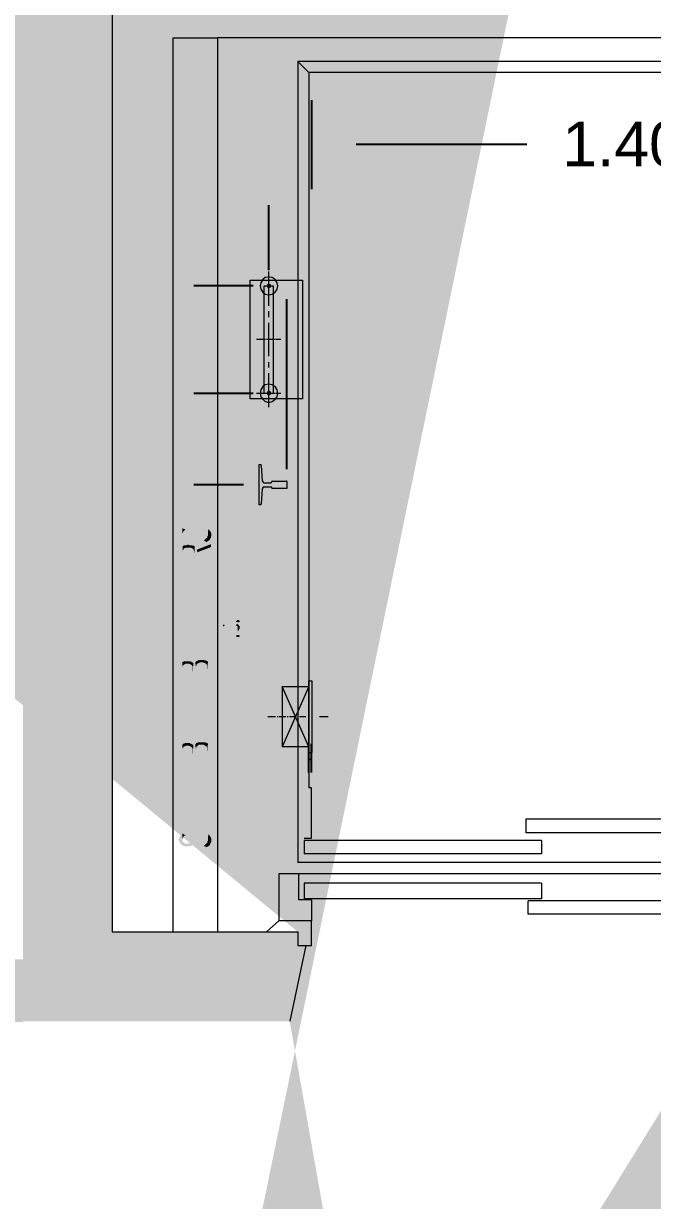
# Model space of a CAD drawing. Header units: metres. Extents: x -598 to 357, y -242 to 574.
# Drawn here: x -245.488 to -244.08, y 293.333 to 295.966 of the extents above; entities that cross this region are included whole.
import ezdxf

# ---------------------------------------------------------------- set-up
doc = ezdxf.new("R2010")
doc.units = ezdxf.units.M
doc.header["$PDMODE"] = 3
doc.layers.add('Muro Mamspoteria', color=5, linetype='Continuous', lineweight=9)
doc.layers.add('xref_Nivel TIPICO$0$H-hatch mamposteria', color=8, linetype='Continuous')
doc.layers.add('ZXREF_ELEVADORES$0$E-Elevador', color=1, linetype='Continuous')
doc.styles.add('ZXREF_ELEVADORES$0$Standard', font='arial.ttf')
doc.dimstyles.new('ZXREF_ELEVADORES$0$Standard', dxfattribs={"dimtxt": 0.1, "dimasz": 0.1, "dimexe": 0.1, "dimexo": 0.0625, "dimgap": 0.09, "dimtad": 0, "dimtih": 1, "dimtoh": 1, "dimdec": 4, "dimzin": 0, "dimdsep": 46, "dimtxsty": 'ZXREF_ELEVADORES$0$Standard', "dimcen": 0.09, "dimclrd": 1, "dimclre": 1, "dimclrt": 1, "dimadec": 0, "dimazin": 0, "dimtfac": 1, "dimtdec": 4, "dimtofl": 0, "dimtmove": 0, "dimatfit": 3, "dimfxl": 1, "dimtolj": 1, "dimtzin": 0, "dimarcsym": 0})

# ---------------------------------------------------------------- blocks, each defined once
blk = doc.blocks.new('*D248')
at = {"layer": 'Defpoints', "color": 0, "transparency": 16777216}
for p in [(-182.3902, 289.0905), (-180.9949, 289.0905), (-182.3902, 288.9296)]:
    blk.add_point(p, dxfattribs=at)
at = {"layer": 'ZXREF_ELEVADORES$0$E-Elevador', "color": 1, "lineweight": -2, "transparency": 16777216}
for p, q in [((-182.3902, 289.028), (-182.3902, 288.8296)), ((-180.9949, 289.028), (-180.9949, 288.8296)), ((-182.2902, 288.9296), (-181.9075, 288.9296)), ((-181.0949, 288.9296), (-181.4775, 288.9296))]:
    blk.add_line(p, q, dxfattribs=at)
at = {"layer": 'ZXREF_ELEVADORES$0$E-Elevador', "color": 1, "transparency": 16777216}
for points in [[(-182.2902, 288.9463), (-182.2902, 288.913), (-182.3902, 288.9296)], [(-181.0949, 288.9463), (-181.0949, 288.913), (-180.9949, 288.9296)]]:
    blk.add_solid(points, dxfattribs=at)
at = {"layer": 'ZXREF_ELEVADORES$0$E-Elevador', "color": 1, "transparency": 16777216, "insert": (-181.6925, 288.9296), "char_height": 0.1, "attachment_point": 5, "style": 'ZXREF_ELEVADORES$0$Standard'}
blk.add_mtext('\\A1;1.40', dxfattribs=at)
blk = doc.blocks.new('ELEVADOR 01')
at = {"layer": 'ZXREF_ELEVADORES$0$E-Elevador'}
for points in [[(-182.68725, 288.05644), (-182.68725, 288.05513), (-182.68593, 288.05425), (-182.68593, 288.05205), (-182.68593, 288.05073), (-182.68461, 288.04985), (-182.68461, 288.04853), (-182.68373, 288.04853), (-182.68241, 288.04721), (-182.68153, 288.04634), (-182.68021, 288.04502), (-182.67934, 288.04414), (-182.67802, 288.04414), (-182.67714, 288.04282), (-182.67582, 288.04282), (-182.67362, 288.04282), (-182.67142, 288.04194), (-182.67011, 288.04194), (-182.66791, 288.04194), (-182.66703, 288.04194), (-182.66439, 288.04194), (-182.6622, 288.04194), (-182.66132, 288.04282), (-182.66, 288.04282), (-182.65912, 288.04282), (-182.6578, 288.04414), (-182.65648, 288.04502), (-182.65429, 288.04634), (-182.65341, 288.04721), (-182.65341, 288.04765), (-182.65209, 288.04853), (-182.65121, 288.04985), (-182.64989, 288.05073), (-182.6455, 288.05732), (-182.6455, 288.05864), (-182.64418, 288.05996), (-182.6433, 288.06084), (-182.6433, 288.06216), (-182.64198, 288.06304), (-182.6411, 288.06435), (-182.6389, 288.06435), (-182.6389, 288.06523), (-182.63759, 288.06523), (-182.63539, 288.06523), (-182.63319, 288.06523), (-182.63319, 288.06567), (-182.63099, 288.06523), (-182.62968, 288.06523), (-182.62748, 288.06435), (-182.62616, 288.06435), (-182.62528, 288.06304), (-182.62396, 288.06216), (-182.62308, 288.06084), (-182.62308, 288.05996), (-182.62177, 288.05864), (-182.62177, 288.05732), (-182.62177, 288.05644), (-182.62089, 288.06875), (-182.62308, 288.06875), (-182.62396, 288.07007), (-182.62528, 288.07007), (-182.62616, 288.07095), (-182.62836, 288.07095), (-182.62968, 288.07095), (-182.63187, 288.07226), (-182.63407, 288.07226), (-182.63539, 288.07226), (-182.63759, 288.07095), (-182.63978, 288.07095), (-182.6411, 288.07095), (-182.6433, 288.07095), (-182.6433, 288.07007), (-182.64418, 288.07007), (-182.64638, 288.06875), (-182.64769, 288.06787), (-182.64901, 288.06655), (-182.64989, 288.06523), (-182.65121, 288.06435), (-182.65209, 288.06304), (-182.65209, 288.06216), (-182.65648, 288.05513), (-182.65692, 288.05556), (-182.6578, 288.05425), (-182.65912, 288.05293), (-182.66, 288.05205), (-182.66, 288.05073), (-182.66132, 288.04985), (-182.66351, 288.04853), (-182.66439, 288.04853), (-182.66703, 288.04721), (-182.66923, 288.04721), (-182.67011, 288.04721), (-182.67142, 288.04853), (-182.67362, 288.04853), (-182.6745, 288.04985), (-182.67582, 288.04985), (-182.67714, 288.05073), (-182.67714, 288.05205), (-182.67802, 288.05293), (-182.67802, 288.05425), (-182.67934, 288.05513), (-182.67934, 288.05644), (-182.67934, 288.07007), (-182.68021, 288.06875), (-182.68153, 288.06787), (-182.68241, 288.06655), (-182.68373, 288.06523), (-182.68461, 288.06435), (-182.68505, 288.06435), (-182.68461, 288.06304), (-182.68593, 288.06216), (-182.68593, 288.05996), (-182.68593, 288.05864), (-182.68725, 288.05732)], [(-182.67934, 288.07007), (-182.67934, 288.05644), (-182.67934, 288.05864), (-182.67802, 288.05996), (-182.67802, 288.06084), (-182.67714, 288.06216), (-182.67714, 288.06304), (-182.67582, 288.06435), (-182.6745, 288.06523), (-182.67362, 288.06655), (-182.6723, 288.06787), (-182.67802, 288.07007)], [(-182.63099, 288.04282), (-182.62396, 288.03974), (-182.62308, 288.04062), (-182.62177, 288.04194), (-182.62089, 288.04282), (-182.61957, 288.04282), (-182.61825, 288.04414), (-182.61737, 288.04502), (-182.61737, 288.04634), (-182.61605, 288.04721), (-182.61605, 288.04853), (-182.61517, 288.04985), (-182.61517, 288.05073), (-182.61517, 288.05205), (-182.61385, 288.05293), (-182.61385, 288.05425), (-182.61385, 288.05644), (-182.61385, 288.05732), (-182.61385, 288.05864), (-182.61517, 288.05996), (-182.61517, 288.06084), (-182.61517, 288.06216), (-182.61605, 288.06304), (-182.61737, 288.06435), (-182.61737, 288.06523), (-182.61825, 288.06655), (-182.61957, 288.06787), (-182.62089, 288.06875), (-182.62177, 288.05644), (-182.62177, 288.05513), (-182.62177, 288.05425), (-182.62308, 288.05293), (-182.62308, 288.05205), (-182.62308, 288.04985), (-182.62396, 288.04853), (-182.62528, 288.04853), (-182.62616, 288.04721), (-182.62748, 288.04634), (-182.62836, 288.04502), (-182.62968, 288.04414)], [(-182.68593, 288.01689), (-182.68593, 288.00239), (-182.61517, 288.00239), (-182.61517, 288.0081), (-182.6455, 288.0081), (-182.6455, 288.01689), (-182.64638, 288.0226), (-182.64681, 288.0226), (-182.64638, 288.0248), (-182.64769, 288.02612), (-182.64769, 288.027), (-182.64901, 288.02832), (-182.64989, 288.02832), (-182.65121, 288.0292), (-182.65209, 288.0081), (-182.67802, 288.0081), (-182.67802, 288.01601), (-182.67802, 288.03052), (-182.67934, 288.0292), (-182.68021, 288.0292), (-182.68153, 288.02832), (-182.68241, 288.027), (-182.68373, 288.02612), (-182.68373, 288.0248), (-182.68461, 288.02392), (-182.68461, 288.0226), (-182.68461, 288.02173), (-182.68461, 288.01909), (-182.68461, 288.01821)], [(-182.67802, 288.03052), (-182.67802, 288.01601), (-182.67802, 288.02041), (-182.67714, 288.02173), (-182.67714, 288.0226), (-182.67582, 288.02392), (-182.67582, 288.0248), (-182.6745, 288.02612), (-182.6723, 288.02612), (-182.67142, 288.027), (-182.67011, 288.027), (-182.66791, 288.027), (-182.66571, 288.027), (-182.66439, 288.027), (-182.66351, 288.027), (-182.66132, 288.027), (-182.66, 288.027), (-182.6578, 288.02612), (-182.65648, 288.0248), (-182.6556, 288.0248), (-182.65429, 288.02392), (-182.65341, 288.0226), (-182.65341, 288.02173), (-182.65341, 288.02041), (-182.65209, 288.01909), (-182.65209, 288.01821), (-182.65209, 288.01601), (-182.65209, 288.0081), (-182.65121, 288.0292), (-182.65209, 288.03052), (-182.65341, 288.03052), (-182.65429, 288.03183), (-182.65648, 288.03183), (-182.6578, 288.03271), (-182.66, 288.03271), (-182.66132, 288.03271), (-182.66351, 288.03271), (-182.66571, 288.03403), (-182.66703, 288.03403), (-182.66923, 288.03271), (-182.67142, 288.03271), (-182.6723, 288.03271), (-182.6745, 288.03271), (-182.67582, 288.03183), (-182.67714, 288.03183)], [(-182.64638, 288.0226), (-182.6455, 288.01689), (-182.61517, 288.02832), (-182.61517, 288.03491)], [(-182.68593, 287.99228), (-182.68593, 287.96547), (-182.61517, 287.96547), (-182.61517, 287.99228), (-182.62308, 287.99228), (-182.62308, 287.97075), (-182.64901, 287.97075), (-182.64901, 287.98877), (-182.6556, 287.98877), (-182.6556, 287.97075), (-182.67802, 287.97075), (-182.67802, 287.99228)], [(-182.68593, 287.95185), (-182.68593, 287.94614), (-182.6556, 287.94614), (-182.6556, 287.9246), (-182.64901, 287.94614), (-182.61517, 287.94614), (-182.61517, 287.95185)], [(-182.68593, 287.9246), (-182.68593, 287.91933), (-182.61517, 287.91933), (-182.61517, 287.9246), (-182.64901, 287.9246), (-182.64901, 287.94614), (-182.6556, 287.9246)], [(-182.68593, 287.9101), (-182.68593, 287.87626), (-182.67802, 287.87626), (-182.67802, 287.88989), (-182.61517, 287.88989), (-182.61517, 287.89648), (-182.67802, 287.89648), (-182.67802, 287.9101)], [(-182.67934, 287.86396), (-182.67934, 287.85033), (-182.67934, 287.85297), (-182.67802, 287.85385), (-182.67802, 287.85517), (-182.67714, 287.85605), (-182.67714, 287.85737), (-182.67582, 287.85825), (-182.6745, 287.85825), (-182.67362, 287.85956), (-182.6723, 287.86044), (-182.67142, 287.86044), (-182.66923, 287.86176), (-182.66791, 287.86176), (-182.66571, 287.86308), (-182.66351, 287.86308), (-182.6622, 287.86396), (-182.66, 287.86396), (-182.65912, 287.86396), (-182.65648, 287.86396), (-182.65429, 287.86396), (-182.65209, 287.86396), (-182.65121, 287.86396), (-182.64989, 287.86396), (-182.64769, 287.86396), (-182.64638, 287.86396), (-182.64418, 287.86396), (-182.64198, 287.86396), (-182.6411, 287.86396), (-182.6389, 287.86396), (-182.63759, 287.86308), (-182.63539, 287.86308), (-182.63407, 287.86308), (-182.63187, 287.86176), (-182.63099, 287.86044), (-182.62968, 287.86044), (-182.62748, 287.85956), (-182.62616, 287.85825), (-182.62528, 287.85825), (-182.62528, 287.85737), (-182.62396, 287.85605), (-182.62308, 287.85517), (-182.62308, 287.85385), (-182.62177, 287.85297), (-182.62177, 287.85165), (-182.62177, 287.85033), (-182.62177, 287.86396), (-182.62308, 287.86396), (-182.62396, 287.86528), (-182.62616, 287.86616), (-182.62748, 287.86616), (-182.62968, 287.86747), (-182.63099, 287.86835), (-182.63187, 287.86835), (-182.63407, 287.86835), (-182.63539, 287.86835), (-182.63759, 287.86967), (-182.6389, 287.86967), (-182.6411, 287.86967), (-182.64198, 287.86967), (-182.64418, 287.87099), (-182.64638, 287.87099), (-182.64901, 287.87099), (-182.65121, 287.87099), (-182.65209, 287.87099), (-182.65341, 287.87099), (-182.6556, 287.87099), (-182.6578, 287.87099), (-182.66, 287.86967), (-182.66132, 287.86967), (-182.66351, 287.86967), (-182.66439, 287.86967), (-182.66703, 287.86835), (-182.66791, 287.86835), (-182.67011, 287.86835), (-182.67142, 287.86747), (-182.67362, 287.86747), (-182.6745, 287.86616), (-182.67582, 287.86528), (-182.67802, 287.86528)], [(-182.68725, 287.85033), (-182.68725, 287.84946), (-182.68593, 287.84814), (-182.68593, 287.84506), (-182.68461, 287.84374), (-182.68373, 287.84286), (-182.68373, 287.84155), (-182.68241, 287.84023), (-182.68153, 287.83935), (-182.68021, 287.83803), (-182.67934, 287.83803), (-182.67802, 287.83715), (-182.67714, 287.83583), (-182.6745, 287.83495), (-182.67362, 287.83495), (-182.67142, 287.83364), (-182.67011, 287.83364), (-182.66923, 287.83232), (-182.66791, 287.83232), (-182.66571, 287.83232), (-182.66439, 287.83144), (-182.6622, 287.83144), (-182.66, 287.83144), (-182.65912, 287.83144), (-182.65648, 287.83144), (-182.65429, 287.83012), (-182.65209, 287.83012), (-182.65121, 287.83012), (-182.64989, 287.83012), (-182.64769, 287.83012), (-182.6455, 287.83012), (-182.6433, 287.83144), (-182.6411, 287.83144), (-182.63978, 287.83144), (-182.63759, 287.83144), (-182.63627, 287.83232), (-182.63407, 287.83232), (-182.63319, 287.83232), (-182.63099, 287.83364), (-182.62968, 287.83364), (-182.62748, 287.83495), (-182.62616, 287.83495), (-182.62528, 287.83583), (-182.62308, 287.83715), (-182.62177, 287.83715), (-182.62089, 287.83803), (-182.61957, 287.83935), (-182.61825, 287.84023), (-182.61825, 287.84155), (-182.61737, 287.84286), (-182.61605, 287.84374), (-182.61517, 287.84506), (-182.61517, 287.84594), (-182.61517, 287.84726), (-182.61385, 287.84814), (-182.61385, 287.84946), (-182.61385, 287.85033), (-182.61385, 287.85165), (-182.61385, 287.85297), (-182.61517, 287.85385), (-182.61517, 287.85517), (-182.61517, 287.85605), (-182.61605, 287.85737), (-182.61737, 287.85825), (-182.61737, 287.85956), (-182.61825, 287.86044), (-182.61957, 287.86176), (-182.62089, 287.86308), (-182.62177, 287.86396), (-182.62177, 287.85033), (-182.62177, 287.85077), (-182.62177, 287.84946), (-182.62177, 287.84726), (-182.62308, 287.84594), (-182.62396, 287.84506), (-182.62396, 287.84374), (-182.62528, 287.84374), (-182.62616, 287.84286), (-182.62748, 287.84155), (-182.62836, 287.84155), (-182.62968, 287.84023), (-182.63187, 287.83935), (-182.63319, 287.83935), (-182.63539, 287.83803), (-182.63759, 287.83803), (-182.6389, 287.83803), (-182.6411, 287.83715), (-182.6433, 287.83715), (-182.64418, 287.83715), (-182.64638, 287.83715), (-182.64901, 287.83715), (-182.65121, 287.83715), (-182.65341, 287.83715), (-182.6556, 287.83715), (-182.65648, 287.83715), (-182.65912, 287.83715), (-182.66132, 287.83715), (-182.6622, 287.83803), (-182.66439, 287.83803), (-182.66571, 287.83803), (-182.66703, 287.83935), (-182.66923, 287.83935), (-182.67011, 287.84023), (-182.67142, 287.84023), (-182.67362, 287.84155), (-182.6745, 287.84286), (-182.67582, 287.84374), (-182.67714, 287.84506), (-182.67802, 287.84594), (-182.67802, 287.84726), (-182.67802, 287.84814), (-182.67934, 287.84946), (-182.67934, 287.85033), (-182.67934, 287.86396), (-182.68021, 287.86308), (-182.68153, 287.86176), (-182.68241, 287.86044), (-182.68285, 287.86088), (-182.68373, 287.85956), (-182.68461, 287.85825), (-182.68461, 287.85737), (-182.68593, 287.85605), (-182.68593, 287.85517), (-182.68593, 287.85297), (-182.68725, 287.85165)], [(-182.59276, 287.84814), (-182.59276, 287.84726), (-182.59144, 287.84594), (-182.59144, 287.84374), (-182.59012, 287.84374), (-182.59012, 287.84286), (-182.58924, 287.84286), (-182.58924, 287.84155), (-182.58793, 287.84155), (-182.58793, 287.84023), (-182.58705, 287.84023), (-182.58573, 287.83935), (-182.58485, 287.83803), (-182.58353, 287.83803), (-182.58265, 287.83803), (-182.58133, 287.83715), (-182.58002, 287.83715), (-182.57914, 287.83715), (-182.57782, 287.83715), (-182.57694, 287.83715), (-182.57562, 287.83715), (-182.57474, 287.83583), (-182.57342, 287.83583), (-182.57211, 287.83583), (-182.57123, 287.83583), (-182.56903, 287.83583), (-182.56771, 287.83583), (-182.56683, 287.83715), (-182.56551, 287.83715), (-182.56463, 287.83715), (-182.56332, 287.83715), (-182.562, 287.83715), (-182.56112, 287.83715), (-182.5598, 287.83803), (-182.56024, 287.83803), (-182.55892, 287.83803), (-182.5576, 287.83935), (-182.55672, 287.83935), (-182.55541, 287.84023), (-182.55541, 287.84067), (-182.55541, 287.84814), (-182.55541, 287.84726), (-182.55541, 287.84594), (-182.55672, 287.84506), (-182.55672, 287.84374), (-182.5576, 287.84374), (-182.55892, 287.84286), (-182.5598, 287.84155), (-182.56112, 287.84155), (-182.562, 287.84155), (-182.56332, 287.84023), (-182.56332, 287.84067), (-182.56463, 287.84023), (-182.56463, 287.84067), (-182.56551, 287.84023), (-182.56683, 287.84023), (-182.56771, 287.84023), (-182.56903, 287.84023), (-182.56991, 287.83935), (-182.57123, 287.83935), (-182.57211, 287.83935), (-182.57342, 287.83935), (-182.57474, 287.84023), (-182.57562, 287.84023), (-182.57694, 287.84023), (-182.57782, 287.84023), (-182.57782, 287.84067), (-182.57914, 287.84023), (-182.58002, 287.84023), (-182.58133, 287.84155), (-182.58265, 287.84155), (-182.58353, 287.84286), (-182.58485, 287.84286), (-182.58485, 287.84374), (-182.58573, 287.84374), (-182.58705, 287.84506), (-182.58705, 287.84594), (-182.58793, 287.84726), (-182.58837, 287.84726), (-182.58793, 287.84814), (-182.58793, 287.85517), (-182.58924, 287.85385), (-182.59012, 287.85297), (-182.59056, 287.85297), (-182.59144, 287.85165), (-182.59144, 287.85033), (-182.59144, 287.85077), (-182.59276, 287.84946)], [(-182.58793, 287.85517), (-182.58793, 287.84814), (-182.58793, 287.84946), (-182.58705, 287.85033), (-182.58705, 287.85077), (-182.58705, 287.85165), (-182.58573, 287.85165), (-182.58573, 287.85297), (-182.58485, 287.85297), (-182.58353, 287.85385), (-182.58705, 287.85517)], [(-182.5598, 287.85385), (-182.55892, 287.85385), (-182.5576, 287.85297), (-182.55672, 287.85165), (-182.55541, 287.85033), (-182.55541, 287.85077), (-182.55541, 287.84946), (-182.55541, 287.84814), (-182.55541, 287.84023), (-182.55453, 287.84023), (-182.55453, 287.84155), (-182.55321, 287.84155), (-182.55321, 287.84286), (-182.55189, 287.84286), (-182.55189, 287.84374), (-182.55189, 287.84506), (-182.55101, 287.84506), (-182.55101, 287.84594), (-182.55101, 287.84726), (-182.55101, 287.84814), (-182.55101, 287.84858), (-182.55101, 287.84946), (-182.55101, 287.85033), (-182.55101, 287.85165), (-182.55189, 287.85165), (-182.55189, 287.85297), (-182.55233, 287.85297), (-182.55321, 287.85385), (-182.55453, 287.85517), (-182.55541, 287.85605), (-182.55672, 287.85605)], [(-182.55101, 287.86308), (-182.55101, 287.86044), (-182.55321, 287.86044), (-182.55453, 287.85956), (-182.55541, 287.86044), (-182.55672, 287.86044), (-182.5576, 287.86044), (-182.5576, 287.86176), (-182.55892, 287.86176), (-182.55892, 287.86308), (-182.5576, 287.86308), (-182.5576, 287.86396), (-182.55672, 287.86396), (-182.55541, 287.86528), (-182.55453, 287.86528), (-182.55321, 287.86528), (-182.55189, 287.86396), (-182.55233, 287.86396), (-182.55101, 287.86396)], [(-182.59144, 287.82353), (-182.59144, 287.80331), (-182.58705, 287.80331), (-182.58705, 287.81122), (-182.55101, 287.81122), (-182.55101, 287.81474), (-182.58705, 287.81474), (-182.58705, 287.82353)], [(-182.55101, 287.82924), (-182.55101, 287.82792), (-182.55189, 287.82792), (-182.55189, 287.82704), (-182.55321, 287.82704), (-182.55453, 287.82704), (-182.55541, 287.82704), (-182.55672, 287.82704), (-182.5576, 287.82792), (-182.55892, 287.82924), (-182.5576, 287.83012), (-182.5576, 287.83056), (-182.5576, 287.83144), (-182.55672, 287.83144), (-182.55541, 287.83144), (-182.55453, 287.83144), (-182.55321, 287.83144), (-182.55189, 287.83144), (-182.55233, 287.83144), (-182.55101, 287.83012)], [(-182.68593, 287.8121), (-182.68593, 287.80683), (-182.66571, 287.80112), (-182.66439, 287.80112), (-182.66351, 287.7998), (-182.66132, 287.7998), (-182.66, 287.79892), (-182.6578, 287.79892), (-182.65648, 287.7976), (-182.6556, 287.7976), (-182.65341, 287.7976), (-182.65209, 287.79672), (-182.64989, 287.79672), (-182.64989, 287.7954), (-182.64198, 287.7932), (-182.61517, 287.7932), (-182.61517, 287.79892), (-182.64198, 287.79892)], [(-182.68593, 287.78529), (-182.68593, 287.7787), (-182.64198, 287.7932), (-182.64989, 287.7954), (-182.65121, 287.7954), (-182.65341, 287.7954), (-182.65429, 287.79408), (-182.65648, 287.79408), (-182.6578, 287.7932), (-182.65912, 287.7932), (-182.66, 287.7932), (-182.6622, 287.79189), (-182.66351, 287.79189), (-182.66571, 287.79101)], [(-182.68593, 287.75717), (-182.68593, 287.74355), (-182.61517, 287.74355), (-182.61517, 287.76068), (-182.61605, 287.76156), (-182.61605, 287.76288), (-182.61605, 287.76376), (-182.61605, 287.76508), (-182.61737, 287.76596), (-182.61737, 287.76728), (-182.61737, 287.76859), (-182.61825, 287.76947), (-182.61957, 287.77079), (-182.62089, 287.77167), (-182.62177, 287.77167), (-182.62308, 287.74926), (-182.64901, 287.74926), (-182.64901, 287.75717), (-182.64989, 287.77167), (-182.65121, 287.77079), (-182.65121, 287.76947), (-182.65209, 287.76859), (-182.65209, 287.76596), (-182.65341, 287.76596), (-182.65341, 287.76728), (-182.65429, 287.76859), (-182.65429, 287.76947), (-182.6556, 287.74926), (-182.67802, 287.74926), (-182.67802, 287.75717), (-182.67934, 287.77079), (-182.68021, 287.77079), (-182.68153, 287.76947), (-182.68241, 287.76859), (-182.68241, 287.76728), (-182.68373, 287.76596), (-182.68373, 287.76508), (-182.68461, 287.76376), (-182.68461, 287.76288), (-182.68461, 287.76156), (-182.68461, 287.76068), (-182.68461, 287.75849)], [(-182.67934, 287.77079), (-182.67802, 287.75717), (-182.67802, 287.76156), (-182.67714, 287.76288), (-182.67714, 287.76376), (-182.67582, 287.76508), (-182.6745, 287.76596), (-182.6723, 287.76728), (-182.67142, 287.76728), (-182.66923, 287.76728), (-182.66703, 287.76728), (-182.66439, 287.76728), (-182.66351, 287.76728), (-182.66132, 287.76596), (-182.66, 287.76596), (-182.65912, 287.76508), (-182.6578, 287.76376), (-182.65648, 287.76288), (-182.65648, 287.76156), (-182.6556, 287.76068), (-182.6556, 287.75937), (-182.6556, 287.75849), (-182.6556, 287.75585), (-182.6556, 287.74926), (-182.65429, 287.76947), (-182.6556, 287.76947), (-182.6578, 287.77079), (-182.65912, 287.77167), (-182.66132, 287.77299), (-182.6622, 287.77299), (-182.66439, 287.77299), (-182.66703, 287.77299), (-182.66791, 287.77299), (-182.67011, 287.77299), (-182.67142, 287.77299), (-182.67362, 287.77299), (-182.67582, 287.77299), (-182.67714, 287.77167), (-182.67802, 287.77167)], [(-182.64989, 287.77167), (-182.64901, 287.75717), (-182.64901, 287.76156), (-182.64769, 287.76288), (-182.64769, 287.76376), (-182.64769, 287.76508), (-182.64638, 287.76596), (-182.6455, 287.76728), (-182.64418, 287.76859), (-182.6433, 287.76859), (-182.64198, 287.76947), (-182.63978, 287.76947), (-182.6389, 287.77079), (-182.63627, 287.77079), (-182.63539, 287.77079), (-182.63319, 287.77079), (-182.63099, 287.76947), (-182.62968, 287.76947), (-182.62836, 287.76859), (-182.62748, 287.76859), (-182.62616, 287.76728), (-182.62528, 287.76596), (-182.62396, 287.76508), (-182.62396, 287.76376), (-182.62308, 287.76288), (-182.62308, 287.76156), (-182.62308, 287.76068), (-182.62308, 287.75937), (-182.62308, 287.75717), (-182.62308, 287.74926), (-182.62177, 287.77167), (-182.62308, 287.77299), (-182.62396, 287.77387), (-182.62528, 287.77387), (-182.62616, 287.77519), (-182.62836, 287.77519), (-182.62968, 287.77519), (-182.63187, 287.77607), (-182.63407, 287.77607), (-182.63627, 287.77607), (-182.63759, 287.77607), (-182.63978, 287.77607), (-182.6411, 287.77519), (-182.6433, 287.77519), (-182.64418, 287.77519), (-182.6455, 287.77387), (-182.64769, 287.77299), (-182.64901, 287.77167)], [(-182.68593, 287.71674), (-182.68593, 287.70971), (-182.64769, 287.70092), (-182.64638, 287.6996), (-182.64418, 287.6996), (-182.64198, 287.6996), (-182.6411, 287.69872), (-182.6389, 287.69872), (-182.63627, 287.69872), (-182.63539, 287.6974), (-182.63319, 287.6974), (-182.62308, 287.6952), (-182.62308, 287.69872), (-182.65912, 287.70751), (-182.6745, 287.71102), (-182.6745, 287.71234)], [(-182.68593, 287.71674), (-182.6745, 287.71234), (-182.6723, 287.71234), (-182.67011, 287.71102), (-182.66791, 287.71102), (-182.66703, 287.71102), (-182.66439, 287.71102), (-182.66351, 287.71102), (-182.66132, 287.71102), (-182.65912, 287.71102), (-182.6578, 287.71102), (-182.6556, 287.71102), (-182.65429, 287.71102), (-182.61517, 287.71102), (-182.61517, 287.71674)], [(-182.68593, 287.6851), (-182.6745, 287.6829), (-182.65912, 287.68641), (-182.62308, 287.6952), (-182.63319, 287.6974), (-182.63319, 287.69652), (-182.63539, 287.69652), (-182.63759, 287.69652), (-182.6389, 287.6952), (-182.6411, 287.6952), (-182.64198, 287.6952), (-182.64418, 287.69433), (-182.64638, 287.69433), (-182.64769, 287.69433)], [(-182.68593, 287.6851), (-182.68593, 287.67719), (-182.61517, 287.67719), (-182.61517, 287.6829), (-182.65429, 287.6829), (-182.65473, 287.6829), (-182.65648, 287.6829), (-182.65912, 287.6829), (-182.66, 287.6829), (-182.6622, 287.6829), (-182.66439, 287.6829), (-182.66571, 287.6829), (-182.66703, 287.6829), (-182.66923, 287.6829), (-182.67142, 287.6829), (-182.6723, 287.68158), (-182.6745, 287.68158), (-182.6745, 287.6829)], [(-182.68593, 287.65477), (-182.67802, 287.65126), (-182.67714, 287.65258), (-182.67362, 287.65258), (-182.67142, 287.65346), (-182.67011, 287.65346), (-182.66791, 287.65346), (-182.66571, 287.65477), (-182.66351, 287.65477), (-182.6622, 287.65477), (-182.66, 287.65609), (-182.6578, 287.65609), (-182.65648, 287.65609), (-182.65429, 287.65697), (-182.64418, 287.65917), (-182.64418, 287.64467), (-182.63627, 287.66049), (-182.61517, 287.66488), (-182.61517, 287.67059)], [(-182.68593, 287.65477), (-182.68593, 287.64906), (-182.61517, 287.63236), (-182.61517, 287.63895), (-182.63627, 287.64335), (-182.63627, 287.66049), (-182.64418, 287.64467), (-182.65429, 287.64686), (-182.6556, 287.64686), (-182.65648, 287.64818), (-182.65912, 287.64818), (-182.66132, 287.64818), (-182.6622, 287.64906), (-182.66439, 287.64906), (-182.66571, 287.64906), (-182.66703, 287.64906), (-182.66923, 287.65038), (-182.67142, 287.65038), (-182.6723, 287.65038), (-182.6745, 287.65126), (-182.67582, 287.65126), (-182.67802, 287.65126), (-182.67802, 287.6517)], [(-182.68593, 287.62885), (-182.68593, 287.60204), (-182.61517, 287.60204), (-182.61517, 287.62885), (-182.62308, 287.62885), (-182.62308, 287.60731), (-182.64901, 287.60731), (-182.64901, 287.62533), (-182.6556, 287.62533), (-182.6556, 287.60731), (-182.67802, 287.60731), (-182.67802, 287.62885)], [(-182.68593, 287.57391), (-182.68593, 287.56029), (-182.61517, 287.56029), (-182.61517, 287.57699), (-182.61605, 287.57831), (-182.61605, 287.57919), (-182.61605, 287.5805), (-182.61605, 287.58182), (-182.61737, 287.5827), (-182.61737, 287.58402), (-182.61825, 287.5849), (-182.61957, 287.58622), (-182.62089, 287.5871), (-182.62177, 287.58841), (-182.62308, 287.566), (-182.64901, 287.566), (-182.64901, 287.57391), (-182.64989, 287.5871), (-182.65121, 287.58622), (-182.65121, 287.5849), (-182.65209, 287.58402), (-182.65209, 287.5827), (-182.65341, 287.5827), (-182.65429, 287.58402), (-182.65429, 287.5849), (-182.6556, 287.566), (-182.67802, 287.566), (-182.67802, 287.57259), (-182.67934, 287.5871), (-182.68021, 287.58622), (-182.68153, 287.5849), (-182.68241, 287.58402), (-182.68241, 287.5827), (-182.68373, 287.58182), (-182.68461, 287.5805), (-182.68461, 287.57919), (-182.68461, 287.57699), (-182.68461, 287.57611), (-182.68461, 287.57479)], [(-182.67934, 287.5871), (-182.67802, 287.57259), (-182.67802, 287.57831), (-182.67714, 287.57919), (-182.67714, 287.5805), (-182.67582, 287.58182), (-182.6745, 287.5827), (-182.6723, 287.5827), (-182.67142, 287.58402), (-182.66923, 287.58402), (-182.66703, 287.58402), (-182.66439, 287.58402), (-182.66351, 287.58402), (-182.66132, 287.5827), (-182.66, 287.58182), (-182.65912, 287.58182), (-182.65912, 287.5805), (-182.6578, 287.5805), (-182.65648, 287.57919), (-182.65648, 287.57831), (-182.6556, 287.57699), (-182.6556, 287.57611), (-182.6556, 287.57391), (-182.6556, 287.57259), (-182.6556, 287.566), (-182.65429, 287.5849), (-182.6556, 287.58622), (-182.6578, 287.5871), (-182.65912, 287.58841), (-182.66132, 287.58841), (-182.6622, 287.58973), (-182.66439, 287.58973), (-182.66703, 287.58973), (-182.66791, 287.58973), (-182.67011, 287.58973), (-182.67142, 287.58973), (-182.67362, 287.58973), (-182.67582, 287.58841), (-182.67714, 287.58841), (-182.67802, 287.5871)], [(-182.64989, 287.5871), (-182.64901, 287.57391), (-182.64901, 287.57831), (-182.64769, 287.57919), (-182.64769, 287.5805), (-182.64769, 287.58182), (-182.64638, 287.5827), (-182.6455, 287.5827), (-182.6455, 287.58402), (-182.64418, 287.58402), (-182.6433, 287.5849), (-182.64198, 287.58622), (-182.63978, 287.58622), (-182.6389, 287.58622), (-182.63627, 287.58622), (-182.63539, 287.58622), (-182.63319, 287.58622), (-182.63099, 287.58622), (-182.62968, 287.5849), (-182.62836, 287.5849), (-182.62748, 287.58402), (-182.62616, 287.5827), (-182.62528, 287.5827), (-182.62396, 287.58182), (-182.62396, 287.5805), (-182.62308, 287.57919), (-182.62308, 287.57831), (-182.62308, 287.57699), (-182.62308, 287.57479), (-182.62308, 287.57391), (-182.62308, 287.566), (-182.62177, 287.58841), (-182.62308, 287.58973), (-182.62396, 287.58973), (-182.62528, 287.59061), (-182.62616, 287.59061), (-182.62836, 287.59193), (-182.62968, 287.59193), (-182.63187, 287.59193), (-182.63407, 287.59193), (-182.63627, 287.59193), (-182.63759, 287.59193), (-182.63978, 287.59193), (-182.6411, 287.59193), (-182.6433, 287.59193), (-182.64418, 287.59061), (-182.6455, 287.59061), (-182.64769, 287.58973), (-182.64901, 287.58841)], [(-182.68593, 287.51634), (-182.68593, 287.51063), (-182.61517, 287.51063), (-182.61517, 287.53656), (-182.62308, 287.53656), (-182.62308, 287.51634)], [(-182.68593, 287.50052), (-182.68593, 287.47371), (-182.61517, 287.47371), (-182.61517, 287.50052), (-182.62308, 287.50052), (-182.62308, 287.47943), (-182.64901, 287.47943), (-182.64901, 287.49745), (-182.6556, 287.49745), (-182.6556, 287.47943), (-182.67802, 287.47943), (-182.67802, 287.50052)], [(-182.68593, 287.46361), (-182.68593, 287.43636), (-182.61517, 287.43636), (-182.61517, 287.46361), (-182.62308, 287.46361), (-182.62308, 287.44207), (-182.64901, 287.44207), (-182.64901, 287.46009), (-182.6556, 287.46009), (-182.6556, 287.44207), (-182.67802, 287.44207), (-182.67802, 287.46361)], [(-182.68593, 287.42757), (-182.68593, 287.39373), (-182.67802, 287.39373), (-182.67802, 287.40736), (-182.61517, 287.40736), (-182.61517, 287.41395), (-182.67802, 287.41395), (-182.67802, 287.42757)], [(-182.68725, 287.37352), (-182.68725, 287.3722), (-182.68593, 287.37), (-182.68593, 287.36912), (-182.68593, 287.3678), (-182.68461, 287.36692), (-182.68461, 287.36561), (-182.68373, 287.36561), (-182.68241, 287.36473), (-182.68153, 287.36341), (-182.68021, 287.36209), (-182.67934, 287.36121), (-182.67802, 287.36121), (-182.67714, 287.35989), (-182.67582, 287.35989), (-182.67362, 287.35901), (-182.67142, 287.35901), (-182.67011, 287.35901), (-182.66791, 287.35901), (-182.66703, 287.35901), (-182.66439, 287.35901), (-182.6622, 287.35901), (-182.66132, 287.35989), (-182.66, 287.35989), (-182.65912, 287.35989), (-182.6578, 287.36121), (-182.65648, 287.36209), (-182.65429, 287.36341), (-182.65341, 287.36341), (-182.65341, 287.36473), (-182.65209, 287.36561), (-182.65121, 287.36692), (-182.64989, 287.3678), (-182.6455, 287.37484), (-182.6455, 287.37571), (-182.64418, 287.37703), (-182.6433, 287.37791), (-182.6433, 287.37923), (-182.64198, 287.38011), (-182.6411, 287.38143), (-182.6389, 287.38143), (-182.63759, 287.38231), (-182.63539, 287.38231), (-182.63319, 287.38231), (-182.63319, 287.38275), (-182.63099, 287.38231), (-182.62968, 287.38231), (-182.62748, 287.38143), (-182.62616, 287.38143), (-182.62528, 287.38011), (-182.62528, 287.38055), (-182.62396, 287.37923), (-182.62308, 287.37791), (-182.62308, 287.37703), (-182.62177, 287.37571), (-182.62177, 287.37484), (-182.62177, 287.37352), (-182.62089, 287.38582), (-182.62308, 287.38582), (-182.62396, 287.38714), (-182.62528, 287.38714), (-182.62616, 287.38802), (-182.62836, 287.38802), (-182.62968, 287.38802), (-182.63187, 287.38934), (-182.63407, 287.38934), (-182.63539, 287.38934), (-182.63759, 287.38802), (-182.63978, 287.38802), (-182.6411, 287.38802), (-182.6433, 287.38714), (-182.64418, 287.38714), (-182.64638, 287.38582), (-182.64769, 287.38494), (-182.64901, 287.38362), (-182.64989, 287.38231), (-182.65121, 287.38143), (-182.65209, 287.38011), (-182.65209, 287.37923), (-182.65648, 287.3722), (-182.65692, 287.37264), (-182.6578, 287.37132), (-182.65912, 287.37), (-182.66, 287.36912), (-182.66, 287.3678), (-182.66132, 287.36692), (-182.66351, 287.36561), (-182.66439, 287.36561), (-182.66703, 287.36473), (-182.66923, 287.36473), (-182.67011, 287.36473), (-182.67142, 287.36561), (-182.67362, 287.36561), (-182.6745, 287.36692), (-182.67582, 287.36692), (-182.67714, 287.3678), (-182.67714, 287.36912), (-182.67802, 287.37), (-182.67802, 287.37132), (-182.67934, 287.3722), (-182.67934, 287.37352), (-182.67934, 287.38714), (-182.68021, 287.38582), (-182.68153, 287.38494), (-182.68241, 287.38362), (-182.68373, 287.38231), (-182.68461, 287.38143), (-182.68505, 287.38143), (-182.68461, 287.38011), (-182.68593, 287.37791), (-182.68593, 287.37703), (-182.68593, 287.37571), (-182.68725, 287.37484)], [(-182.67934, 287.38714), (-182.67934, 287.37352), (-182.67934, 287.37571), (-182.67802, 287.37703), (-182.67802, 287.37791), (-182.67714, 287.37923), (-182.67714, 287.38011), (-182.67582, 287.38143), (-182.6745, 287.38231), (-182.67362, 287.38362), (-182.6723, 287.38362), (-182.67802, 287.38714)], [(-182.63099, 287.35989), (-182.62396, 287.35682), (-182.62308, 287.3577), (-182.62177, 287.35901), (-182.62089, 287.35901), (-182.61957, 287.35989), (-182.61825, 287.36121), (-182.61737, 287.36209), (-182.61737, 287.36341), (-182.61605, 287.36473), (-182.61605, 287.36561), (-182.61517, 287.36692), (-182.61517, 287.3678), (-182.61517, 287.36912), (-182.61385, 287.37), (-182.61385, 287.37132), (-182.61385, 287.3722), (-182.61385, 287.37484), (-182.61385, 287.37571), (-182.61517, 287.37703), (-182.61517, 287.37791), (-182.61517, 287.37923), (-182.61605, 287.38011), (-182.61737, 287.38143), (-182.61737, 287.38231), (-182.61825, 287.38362), (-182.61957, 287.38494), (-182.62089, 287.38582), (-182.62177, 287.37352), (-182.62177, 287.3722), (-182.62177, 287.37132), (-182.62308, 287.37), (-182.62308, 287.3678), (-182.62308, 287.36692), (-182.62396, 287.36561), (-182.62528, 287.36561), (-182.62616, 287.36473), (-182.62748, 287.36341), (-182.62836, 287.36209), (-182.62968, 287.36121)]]:
    blk.add_hatch(color=256, dxfattribs=at).paths.add_polyline_path(points)
at = {"layer": 'ZXREF_ELEVADORES$0$E-Elevador', "color": 8, "linetype": 'Continuous', "lineweight": 20}
blk.add_lwpolyline([(-182.83574, 287.16745), (-182.83574, 289.26745), (-180.43314, 289.26745), (-180.43314, 287.16745)], dxfattribs=at)
at = {"layer": 'ZXREF_ELEVADORES$0$E-Elevador', "linetype": 'Continuous', "lineweight": 5}
for points in [[(-182.70043, 289.16785), (-182.70043, 287.16785), (-182.70043, 287.16785)], [(-182.60023, 289.16785), (-182.60023, 287.16785), (-182.60023, 287.16785)], [(-182.48553, 288.56842), (-182.48553, 288.64489), (-182.48553, 288.64489)], [(-182.48553, 288.54249), (-182.48553, 288.55611)], [(-182.48553, 288.45592), (-182.48553, 288.53019)], [(-182.50355, 288.49283), (-182.51278, 288.49283), (-182.51278, 288.49283)], [(-182.50135, 288.49283), (-182.50267, 288.49283)], [(-182.49256, 288.49283), (-182.50047, 288.49283)], [(-182.49037, 288.49283), (-182.49124, 288.49283)], [(-182.48114, 288.49283), (-182.48905, 288.49283)], [(-182.47894, 288.49283), (-182.48026, 288.49283)], [(-182.47015, 288.49283), (-182.47762, 288.49283)], [(-182.46751, 288.49283), (-182.46883, 288.49283)], [(-182.45872, 288.49283), (-182.46663, 288.49283)], [(-182.48553, 288.42999), (-182.48553, 288.44229)], [(-182.48553, 288.34122), (-182.48553, 288.41768)], [(-182.50355, 288.37242), (-182.51278, 288.37242), (-182.51278, 288.37242)], [(-182.50135, 288.37242), (-182.50267, 288.37242)], [(-182.49256, 288.37242), (-182.50047, 288.37242)], [(-182.49037, 288.37242), (-182.49124, 288.37242)], [(-182.48114, 288.37242), (-182.48905, 288.37242)], [(-182.47894, 288.37242), (-182.48026, 288.37242)], [(-182.47015, 288.37242), (-182.47762, 288.37242)], [(-182.46751, 288.37242), (-182.46883, 288.37242)], [(-182.45872, 288.37242), (-182.46663, 288.37242)], [(-182.45521, 287.71674), (-182.39588, 287.71674)], [(-182.39588, 287.71674), (-182.45521, 287.58182), (-182.45521, 287.58182)], [(-182.39588, 287.58182), (-182.45521, 287.71674), (-182.45521, 287.58182)], [(-182.39588, 287.72904), (-182.38885, 287.72904), (-182.38885, 287.56908)], [(-182.39588, 287.56908), (-182.39588, 287.72904), (-182.39588, 287.72904)], [(-182.48773, 287.64906), (-182.47015, 287.64906)], [(-182.46663, 287.64906), (-182.46444, 287.64906)], [(-182.46224, 287.64906), (-182.4473, 287.64906)], [(-182.44422, 287.64906), (-182.44202, 287.64906)], [(-182.43939, 287.64906), (-182.42489, 287.64906)], [(-182.42137, 287.64906), (-182.41917, 287.64906)], [(-182.41698, 287.64906), (-182.40247, 287.64906)], [(-182.37215, 287.64906), (-182.35281, 287.64906), (-182.35281, 287.64906)], [(-182.39588, 287.58182), (-182.45521, 287.58182)], [(-182.39588, 287.56908), (-182.38885, 287.56908)]]:
    blk.add_lwpolyline(points, dxfattribs=at)
at = {"layer": 'ZXREF_ELEVADORES$0$E-Elevador', "linetype": 'Continuous', "lineweight": 20}
for points in [[(-182.70043, 289.16785), (-182.60023, 289.16785)], [(-181.28975, 287.16785), (-180.60023, 287.16785), (-180.60023, 289.16785), (-182.60023, 289.16785)], [(-182.42049, 289.11511), (-182.39588, 289.0905), (-182.39588, 287.48954)], [(-182.42049, 289.11511), (-182.42049, 287.32298), (-182.42049, 287.32298)], [(-180.97026, 289.11511), (-182.42049, 289.11511)], [(-180.99487, 289.0905), (-182.39588, 289.0905)], [(-182.50355, 288.1228), (-182.50707, 288.1228), (-182.50707, 288.21289), (-182.50355, 288.21289)], [(-182.50267, 288.2107), (-182.50267, 288.21157), (-182.50355, 288.21289)], [(-182.50267, 288.2107), (-182.50047, 288.17686), (-182.49828, 288.17334), (-182.49564, 288.17246), (-182.48026, 288.17246), (-182.48026, 288.17334), (-182.47894, 288.17334), (-182.47894, 288.17466)], [(-182.47894, 288.16104), (-182.47894, 288.16235), (-182.49828, 288.16235), (-182.50047, 288.15884), (-182.50267, 288.125)], [(-182.47762, 288.17554), (-182.47894, 288.17554), (-182.47894, 288.17466)], [(-182.47894, 288.16104), (-182.47894, 288.15972), (-182.47762, 288.15972)], [(-182.47762, 288.17554), (-182.44642, 288.17554), (-182.44642, 288.17554)], [(-182.44642, 288.15972), (-182.47762, 288.15972)], [(-182.4451, 288.17554), (-182.44642, 288.17554), (-182.44642, 288.17554)], [(-182.4451, 288.17554), (-182.4451, 288.15972), (-182.44642, 288.15972)], [(-182.4451, 288.15972), (-182.4451, 288.16104)], [(-182.50355, 288.1228), (-182.50267, 288.12412), (-182.50267, 288.125)], [(-182.40599, 287.37703), (-182.39017, 287.37703), (-182.39017, 287.48954), (-182.39588, 287.48954)], [(-181.90983, 287.41966), (-181.90983, 287.38934)], [(-181.37545, 287.41966), (-181.90983, 287.41966)], [(-182.40599, 287.3722), (-182.40599, 287.34188)], [(-181.87468, 287.3722), (-181.87468, 287.34188), (-182.40599, 287.34188)], [(-181.87468, 287.3722), (-182.40599, 287.3722)], [(-181.37545, 287.38934), (-181.90983, 287.38934)], [(-180.83974, 287.32298), (-182.42049, 287.32298)], [(-182.46312, 287.29705), (-182.46312, 287.19246)], [(-180.83974, 287.29705), (-182.46312, 287.29705)], [(-182.41829, 287.23948), (-182.41829, 287.29705)], [(-182.40599, 287.27683), (-182.40599, 287.24168)], [(-181.87468, 287.27683), (-181.87468, 287.24168), (-182.40599, 287.24168)], [(-181.87468, 287.27683), (-182.40599, 287.27683), (-182.40599, 287.27683)], [(-182.39017, 287.23948), (-182.39017, 287.19246), (-182.46312, 287.19246)], [(-182.39017, 287.23948), (-182.41829, 287.23948)], [(-181.37413, 287.23728), (-181.905, 287.23728)], [(-181.905, 287.20696), (-181.905, 287.23728), (-181.905, 287.23728)], [(-182.39017, 287.19246), (-182.46312, 287.19246), (-182.49037, 287.16785)], [(-182.42049, 287.16745), (-182.42049, 287.13709), (-182.39017, 287.13709), (-182.39017, 287.19246)], [(-181.37413, 287.20696), (-181.905, 287.20696)], [(-182.70043, 287.16785), (-182.60023, 287.16785)]]:
    blk.add_lwpolyline(points, dxfattribs=at)
at = {"layer": 'ZXREF_ELEVADORES$0$E-Elevador', "linetype": 'Continuous', "lineweight": -2}
for points in [[(-182.48553, 288.64796), (-182.48553, 288.79342)], [(-182.52069, 288.61324), (-182.65341, 288.61324)], [(-182.4451, 288.20278), (-182.4451, 288.58292)], [(-182.52069, 288.37242), (-182.65341, 288.37242)], [(-182.52069, 288.37242), (-182.65341, 288.37242)], [(-182.54178, 288.16763), (-182.65341, 288.16763)], [(-182.39588, 287.52425), (-182.39588, 287.58841)], [(-182.39017, 287.52425), (-182.39017, 287.58841)], [(-182.39588, 287.5537), (-182.39017, 287.5537)]]:
    blk.add_lwpolyline(points, dxfattribs=at)
at = {"layer": 'ZXREF_ELEVADORES$0$E-Elevador', "linetype": 'Continuous', "lineweight": 5}
for points in [[(-182.46532, 288.61324), (-182.46663, 288.61984), (-182.47103, 288.62687), (-182.47762, 288.63126), (-182.48553, 288.63258), (-182.49344, 288.63126), (-182.49915, 288.62687), (-182.50355, 288.61984), (-182.50487, 288.61324), (-182.50355, 288.60533), (-182.49915, 288.59874), (-182.49344, 288.59435), (-182.48553, 288.59303), (-182.47762, 288.59435), (-182.47103, 288.59874), (-182.46663, 288.60533)], [(-182.41038, 288.36011), (-182.52728, 288.36011), (-182.52728, 288.62555), (-182.41038, 288.62555)], [(-182.47542, 288.37242), (-182.49564, 288.37242), (-182.49564, 288.61324), (-182.47542, 288.61324)], [(-182.48114, 288.61324), (-182.48246, 288.61544), (-182.48553, 288.61676), (-182.48773, 288.61544), (-182.48905, 288.61324), (-182.48773, 288.60973), (-182.48553, 288.60885), (-182.48246, 288.60973)], [(-182.46532, 288.37242), (-182.46663, 288.38033), (-182.47103, 288.38736), (-182.47762, 288.39175), (-182.48553, 288.39263), (-182.49344, 288.39175), (-182.49915, 288.38736), (-182.50355, 288.38033), (-182.50487, 288.37242), (-182.50355, 288.36451), (-182.49915, 288.35923), (-182.49344, 288.3544), (-182.48553, 288.3522), (-182.47762, 288.3544), (-182.47103, 288.35923), (-182.46663, 288.36451)], [(-182.48114, 288.37242), (-182.48246, 288.37593), (-182.48553, 288.37725), (-182.48773, 288.37593), (-182.48905, 288.37242), (-182.48773, 288.37022), (-182.48553, 288.36934), (-182.48246, 288.37022)]]:
    blk.add_lwpolyline(points, close=True, dxfattribs=at)
at = {"layer": 'ZXREF_ELEVADORES$0$E-Elevador'}
dim = blk.add_linear_dim(base=(-182.39017, 288.92964), p1=(-180.99487, 289.0905), p2=(-182.39017, 289.0905), angle=180, text='1.40', dimstyle='ZXREF_ELEVADORES$0$Standard', dxfattribs=at)
dim.commit()
dim.dimension.update_dxf_attribs({"geometry": '*D248', "text_midpoint": (-181.69252, 288.92964)})

msp = doc.modelspace()

# ---------------------------------------------------------------- hatches: boundary and pattern name
at = {"layer": 'xref_Nivel TIPICO$0$H-hatch mamposteria', "transparency": 33554585}
h = msp.add_hatch(color=256, dxfattribs=at)
h.dxf.hatch_style = 1
h.paths.add_polyline_path([(-243.8209, 300.2734), (-243.6809, 300.2734), (-243.6809, 301.9595), (-243.8209, 301.9595)], flags=17)
h.paths.add_polyline_path([(-242.6778, 304.9192), (-242.6788, 307.7945), (-242.8188, 307.7945), (-242.8178, 304.9192)])
h.paths.add_polyline_path([(-243.7788, 291.8835), (-243.7788, 291.6835), (-244.0782, 291.6827), (-244.0782, 291.713), (-244.0982, 291.7139), (-244.0603, 291.8827)], flags=17)
h.paths.add_polyline_path([(-251.5387, 299.3945), (-251.5387, 299.5345), (-256.5387, 299.5345), (-256.5387, 299.3945)], flags=17)
h.paths.add_polyline_path([(-250.6387, 299.5345), (-250.6387, 299.3945), (-249.5787, 299.3945), (-249.5787, 295.7822), (-249.4387, 295.7822), (-249.4387, 300.2945), (-249.5787, 300.2945), (-249.5787, 299.5345)], flags=17)
h.paths.add_polyline_path([(-257.2787, 303.2953), (-257.1387, 303.2953), (-257.1387, 302.6101), (-257.2787, 302.6101)])
h.paths.add_polyline_path([(-257.1387, 303.8953), (-257.2787, 303.8953), (-257.2787, 308.8345), (-256.5387, 308.8345), (-256.5387, 308.6945), (-257.1387, 308.6945)])
h.paths.add_polyline_path([(-248.4448, 308.3045), (-248.4448, 308.4445), (-243.8788, 308.4445), (-243.8788, 308.3045)], flags=17)
h.paths.add_polyline_path([(-254.1337, 308.6945), (-254.1337, 308.8345), (-253.6587, 308.8345), (-253.6587, 308.6945)])
h.paths.add_polyline_path([(-257.2787, 300.2945), (-257.1387, 300.2945), (-257.1387, 299.3945), (-257.2787, 299.3945)])
h.paths.add_polyline_path([(-257.1387, 285.3959), (-257.2787, 285.3959), (-257.2787, 286.9289), (-256.0637, 286.9289), (-256.0637, 286.7889), (-257.1387, 286.7889)])
h.paths.add_polyline_path([(-257.1387, 280.3422), (-257.2787, 280.3422), (-257.2787, 282.4959), (-257.1387, 282.4959)])
h.paths.add_polyline_path([(-251.5387, 279.1284), (-251.6787, 279.1284), (-251.6787, 278.0199), (-253.0387, 278.0199), (-253.0387, 277.8799), (-251.6787, 277.8799), (-251.6787, 276.4718), (-251.1587, 276.4718), (-251.1587, 276.6118), (-251.5387, 276.6118)])
h.paths.add_polyline_path([(-247.1472, 288.8545), (-247.1472, 288.7145), (-249.4387, 288.7145), (-249.4387, 276.4718), (-249.9587, 276.4718), (-249.9587, 276.6118), (-249.5787, 276.6118), (-249.5787, 288.8545)])
h.paths.add_polyline_path([(-256.5387, 278.0199), (-256.5387, 277.8799), (-257.2787, 277.8799), (-257.2787, 279.3422), (-257.1387, 279.3422), (-257.1387, 278.0199)])
h.paths.add_polyline_path([(-257.2787, 284.3959), (-257.2777, 283.4959), (-257.1377, 283.4959), (-257.1387, 284.3959)])
h.paths.add_polyline_path([(-257.1387, 293.8359), (-257.2787, 293.8359), (-257.2787, 292.6835), (-257.1387, 292.6835)], flags=17)
h.paths.add_polyline_path([(-257.2787, 296.3689), (-255.745, 296.3689), (-255.745, 296.2289), (-257.1387, 296.2289), (-257.1377, 294.8359), (-257.2777, 294.8359)])
edge = h.paths.add_edge_path()
edge.add_line((-242.6783, 304.3505), (-242.8188, 304.3505))
edge.add_line((-242.8188, 304.3505), (-242.8188, 303.9995))
edge.add_line((-242.8188, 303.9995), (-244.4817, 303.9995))
edge.add_line((-244.4817, 303.9995), (-244.4817, 303.8595))
edge.add_line((-244.4817, 303.8595), (-242.6788, 303.8595))
edge.add_line((-242.6788, 303.8595), (-242.6788, 304.3505))
edge.add_line((-257.2777, 284.3959), (-257.1377, 284.3959))
edge.add_line((-242.6788, 290.9835), (-242.6788, 289.234))
edge.add_line((-242.6788, 289.234), (-245.489, 289.234))
edge.add_line((-247.6472, 289.8545), (-247.7872, 289.8545))
edge.add_line((-248.4448, 308.3065), (-248.4448, 308.4465))
edge.add_line((-243.4387, 277.32), (-243.4387, 277.46))
edge.add_line((-242.8191, 280.6731), (-242.6811, 280.6731))
edge.add_line((-242.8191, 281.2731), (-242.6815, 281.2731))
edge.add_line((-244.8918, 293.734), (-245.489, 293.734))
edge.add_line((-245.489, 293.734), (-245.489, 296.094))
edge.add_line((-245.489, 296.094), (-247.7872, 296.094))
edge.add_line((-247.7872, 296.094), (-247.7872, 296.334))
edge.add_line((-245.0642, 291.6835), (-245.0642, 291.7139))
edge.add_line((-245.0642, 291.7139), (-245.0462, 291.7139))
edge.add_line((-245.0462, 291.7139), (-245.0823, 291.8835))
edge.add_line((-243.8128, 293.934), (-242.8864, 293.934))
edge.add_line((-242.8864, 293.934), (-242.8864, 296.034))
edge.add_line((-242.8864, 296.034), (-245.289, 296.034))
edge.add_line((-245.289, 296.034), (-245.289, 293.934))
edge.add_line((-245.289, 293.934), (-244.8737, 293.934))
edge.add_line((-247.7872, 296.334), (-247.6472, 296.334))
edge.add_line((-247.6472, 296.334), (-247.6472, 296.234))
edge.add_line((-247.6472, 296.234), (-242.6788, 296.234))
edge.add_line((-242.6788, 296.234), (-242.6788, 293.734))
edge.add_line((-242.6788, 293.734), (-243.795, 293.734))
edge.add_line((-243.4387, 277.32), (-243.4387, 277.46))
edge.add_line((-243.4387, 277.46), (-242.8191, 277.46))
edge.add_line((-242.8191, 277.46), (-242.8191, 280.6731))
edge.add_line((-242.6811, 280.6731), (-242.6791, 277.32))
edge.add_line((-242.682, 281.2731), (-242.682, 282.1439))
edge.add_line((-242.682, 282.1439), (-242.8191, 282.1439))
edge.add_line((-242.6791, 277.32), (-243.4387, 277.32))
edge.add_line((-242.8191, 282.1439), (-242.8191, 281.2731))
edge.add_line((-242.6864, 290.9835), (-242.8864, 290.9835))
edge.add_line((-247.6472, 289.8545), (-247.6472, 291.1267))
edge.add_line((-247.6472, 291.1267), (-245.489, 291.1267))
edge.add_line((-245.489, 291.1267), (-245.489, 289.234))
edge.add_line((-245.489, 291.2667), (-247.7872, 291.2667))
edge.add_line((-247.7872, 291.2667), (-247.7872, 289.8545))
edge.add_line((-245.0823, 291.8835), (-245.489, 291.8835))
edge.add_line((-245.489, 291.8835), (-245.489, 291.2667))
edge.add_line((-245.289, 291.6835), (-245.0642, 291.6835))
edge.add_line((-242.8864, 290.9835), (-242.8864, 289.434))
edge.add_line((-242.8864, 289.434), (-245.289, 289.434))
edge.add_line((-245.289, 289.434), (-245.289, 291.6835))
h.paths.add_polyline_path([(-252.5387, 308.6945), (-252.5387, 308.8345), (-253.0587, 308.8345), (-253.0587, 308.6945)])
h.paths.add_polyline_path([(-251.5387, 308.8345), (-251.5387, 308.6945), (-249.5787, 308.6945), (-249.5787, 301.2945), (-249.4387, 301.2945), (-249.4387, 308.3045), (-249.0448, 308.3045), (-249.0448, 308.4445), (-249.4387, 308.4445), (-249.4387, 308.8345)])
h.paths.add_polyline_path([(-257.2775, 290.9835), (-257.1376, 290.9835), (-257.1364, 291.8835), (-257.2764, 291.8835)], flags=17)
h.paths.add_polyline_path([(-257.2785, 290.0945), (-249.5787, 290.0945), (-249.5787, 294.7822), (-249.4387, 294.7822), (-249.4387, 289.8545), (-249.5787, 289.8545), (-249.5787, 289.9545), (-257.2787, 289.9545)])
h.paths.add_polyline_path([(-249.4404, 282.4704), (-249.4387, 282.3304), (-242.6825, 282.3304), (-242.6825, 282.9439), (-242.6825, 282.9439), (-242.6834, 284.3959), (-242.8191, 284.3959), (-242.8208, 282.4704)], flags=16)
h.paths.add_polyline_path([(-247.7872, 302.3005), (-248.3387, 302.3026), (-248.3387, 302.1626), (-247.7872, 302.1605), (-247.7872, 297.334), (-247.6472, 297.334), (-247.6472, 300.9909), (-244.7209, 300.9909), (-244.7209, 301.1309), (-247.6472, 301.1309), (-247.6472, 305.3015), (-246.8109, 305.3015), (-246.8109, 305.4415), (-248.3387, 305.4415), (-248.3387, 305.3015), (-247.7872, 305.3015)], flags=17)
h = msp.add_hatch(color=256, dxfattribs=at)
h.dxf.hatch_style = 1
h.paths.add_polyline_path([(-246.9714, 296.094), (-246.9714, 296.234), (-247.6472, 296.234), (-247.6472, 296.334), (-247.7872, 296.334), (-247.7872, 296.094)])
h.paths.add_polyline_path([(-245.489, 293.8726), (-247.7872, 293.874), (-247.7872, 293.7354), (-245.489, 293.7326), (-245.489, 293.734), (-244.8918, 293.734), (-244.8557, 293.9036), (-244.8737, 293.9036), (-244.8737, 293.934), (-245.289, 293.934), (-245.289, 296.034), (-242.8864, 296.034), (-242.8864, 293.934), (-243.8128, 293.934), (-243.8128, 293.9036), (-243.8331, 293.9036), (-243.795, 293.734), (-242.6788, 293.734), (-242.6788, 296.234), (-245.4898, 296.234), (-245.4898, 296.094), (-245.489, 296.094)])

# ---------------------------------------------------------------- linework, layer by layer
at = {"layer": 'Muro Mamspoteria', "lineweight": 0}
for p, q in [((-245.289, 296.034), (-245.289, 293.934)), ((-245.289, 293.934), (-244.8737, 293.934)), ((-244.8737, 293.934), (-244.8737, 293.9036)), ((-244.8557, 293.9036), (-244.8918, 293.734)), ((-244.8737, 293.9036), (-244.8557, 293.9036))]:
    msp.add_line(p, q, dxfattribs=at)

# ---------------------------------------------------------------- block references
msp.add_blockref('ELEVADOR 01', (-62.4532, 6.7665))

doc.saveas('drawing.dxf')
